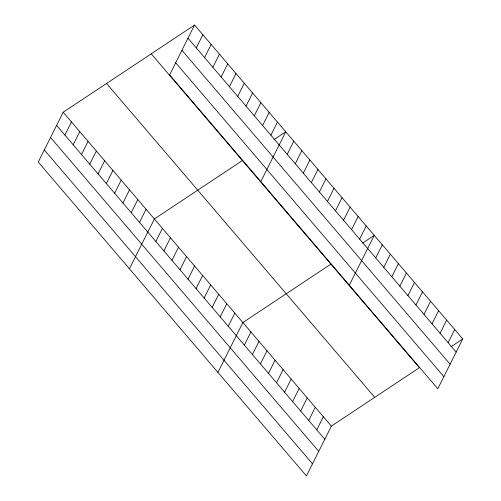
<?xml version="1.0" encoding="UTF-8"?>
<svg xmlns="http://www.w3.org/2000/svg" width="501" height="501" viewBox="0 0 501 501"><rect width="100%" height="100%" fill="white"/><g stroke="black" fill="none" stroke-linecap="round" stroke-linejoin="round"><path stroke-width="0.75" d="M194.57 25.05L169.62 74.874L437.805 388.77L462.755 338.945L194.57 25.05L63.195 112.23L38.245 162.055L306.43 475.95L331.38 426.126L419.4 367.715L151.221 53.82M64.905 135.07L71.486 121.931M73.196 144.77L79.778 131.631M81.488 154.477L88.063 141.332M89.773 164.178L96.355 151.039M98.064 173.878L104.646 160.74M106.356 183.579L112.932 170.44M114.641 193.286L121.223 180.141M196.279 47.889L202.861 34.751M122.933 202.986L129.515 189.848M204.571 57.596L211.146 44.457M131.218 212.687L137.8 199.548M212.856 67.297L219.438 54.158M139.51 222.388L146.092 209.249M221.148 76.997L227.73 63.859M129.427 268.78L154.377 218.95L242.403 160.545M229.439 86.704L236.015 73.559M155.842 241.507L162.424 228.368M237.725 96.405L244.306 83.266M163.89 250.926L170.472 237.787M246.016 106.106L252.598 92.967M171.937 260.345L178.519 247.206M254.308 115.806L260.883 102.667M179.984 269.757L186.56 256.618M262.593 125.513L269.175 112.368M188.025 279.176L194.607 266.037M270.884 135.214L277.466 122.075M196.073 288.595L202.655 275.456M260.802 181.6L285.752 131.776L273.984 139.585M204.12 298.014L210.696 284.869M287.217 154.333L293.799 141.194M212.161 307.426L218.743 294.287M295.264 163.746L301.846 150.607M220.208 316.845L226.79 303.706M303.312 173.164L309.887 160.026M228.256 326.264L234.837 313.119M311.353 182.583L317.935 169.444M217.929 372.362L242.879 322.538L330.898 264.127M319.4 192.002L325.982 178.857M244.344 345.095L250.926 331.956M327.447 201.415L334.023 188.276M252.391 354.514L258.973 341.369M335.488 210.833L342.07 197.695M260.439 363.926L267.014 350.788M343.536 220.252L350.118 207.107M268.48 373.345L275.062 360.206M351.583 229.665L358.165 216.526M276.527 382.764L283.109 369.625M359.63 239.083L366.206 225.945M284.574 392.177L291.156 379.038M349.303 285.188L374.253 235.364L362.486 243.167M292.615 401.595L299.197 388.457M375.719 257.915L382.301 244.776M300.663 411.014L307.245 397.875M383.766 267.334L390.342 254.195M308.71 420.433L315.292 407.288M391.807 276.752L398.389 263.614M316.757 429.845L323.333 416.707M399.854 286.171L406.436 273.026M407.902 295.584L414.484 282.445M415.949 305.003L422.525 291.864M423.99 314.421L430.572 301.276M432.037 323.834L438.619 310.695M440.085 333.253L446.66 320.114M448.126 342.671L454.708 329.526M450.988 346.755L462.755 338.945M187.988 38.189L456.173 352.084M181.926 50.294L450.111 364.196M175.682 62.769L443.867 376.664M106.55 83.46L374.735 397.356M63.195 112.23L331.38 426.126M56.619 125.369L324.798 439.264M50.557 137.474L318.736 451.37M44.307 149.949L312.492 463.845"/></g></svg>
